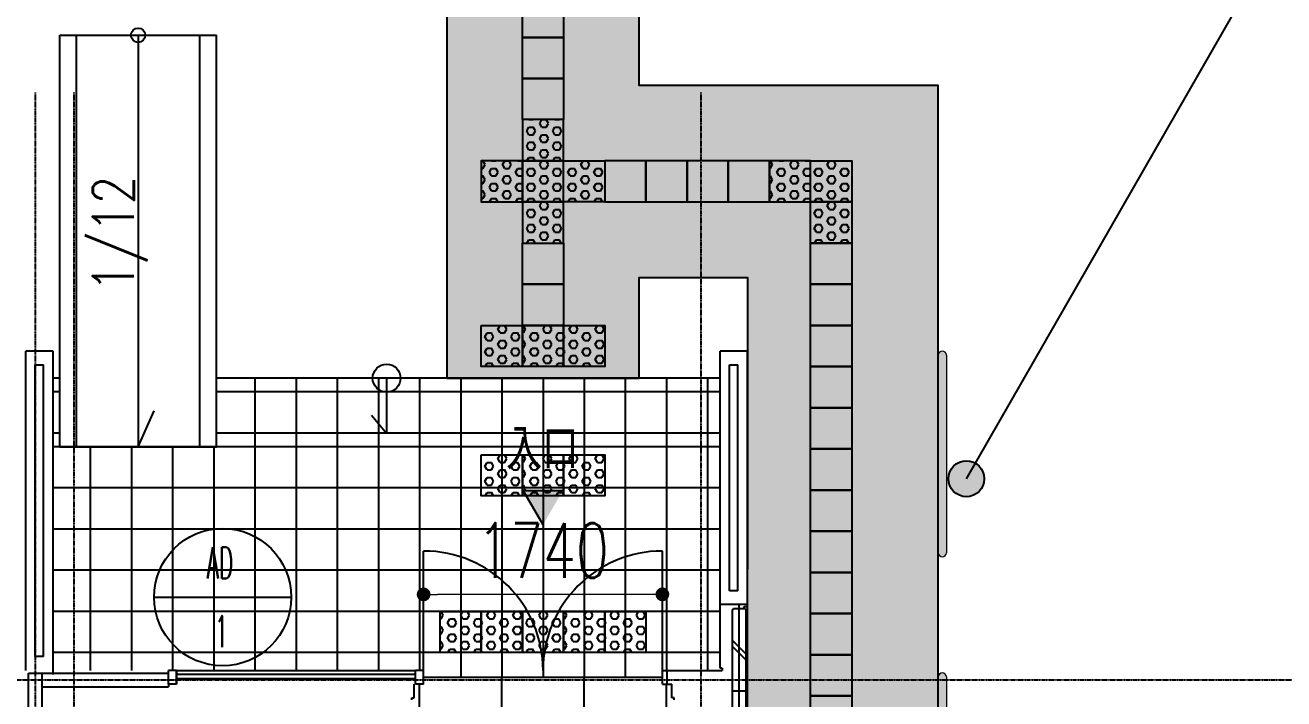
# Model space of a CAD drawing. Header units: millimetres. Extents: x 3721 to 423725, y 3529 to 115772.
# Drawn here: x 36592 to 45765, y 58671 to 63582 of the extents above; entities that cross this region are included whole.
import ezdxf

# ---------------------------------------------------------------- set-up
doc = ezdxf.new("R2010")
doc.units = ezdxf.units.MM
doc.header["$LTSCALE"] = 0.2
doc.header["$PDMODE"] = 1
doc.linetypes.add('CENTER', pattern=[50.8, 31.75, -6.35, 6.35, -6.35])
doc.layers.get('Defpoints').update_dxf_attribs({"color": 40})
for name, color, linetype in [('1_文字', 3, 'Continuous'), ('20_チェッカー', 1, 'Continuous'), ('92 設備記述', 3, 'Continuous'), ('A_建築（下図）', 8, 'Continuous'), ('歩行者通路', 1, 'Continuous')]:
    doc.layers.add(name, color=color, linetype=linetype)
doc.layers.add('A_寸法', color=1, linetype='Continuous', lineweight=9, true_color=0xff0000)
doc.layers.add('改修範囲', color=1, linetype='Continuous', lineweight=9, true_color=0xff0000)
doc.layers.add('A_通芯', color=8, linetype='Continuous', plot=False)
doc.styles.add('Dim', font='simplex.shx', dxfattribs={"width": 0.7, "bigfont": 'extfont2.shx'})
doc.styles.get("Standard").update_dxf_attribs({"font": 'simplex.shx', "width": 0.8, "height": 700, "bigfont": 'extfont2.shx'})
doc.styles.add('Standard-A', font='romans.shx', dxfattribs={"bigfont": 'extfont2.shx'})
doc.dimstyles.new('1-200', dxfattribs={"dimscale": 200, "dimtxt": 3, "dimasz": 1, "dimexe": 1, "dimexo": 1, "dimgap": 1, "dimtad": 1, "dimdec": 0, "dimtxsty": 'Dim', "dimblk": 'DOT', "dimcen": 2.5, "dimadec": 0, "dimazin": 0, "dimtfac": 1, "dimtdec": 0, "dimtix": 1, "dimtmove": 2, "dimatfit": 3, "dimldrblk": '引出線', "dimfxl": 1, "dimlwd": -1, "dimlwe": -1, "dimarcsym": 0})
pattern_1 = [(0, (-432248.567, -29400), (0, 54.992613), [31.75, -63.5]), (120, (-432248.567, -29400), (-47.625, -27.4963066), [31.75, -63.5]), (60, (-432216.817, -29400), (-47.625, 27.4963066), [31.75, -63.5])]
pattern_2 = [(0, (-432248.567, -30343.203), (0, 54.992613), [31.75, -63.5]), (120, (-432248.567, -30343.203), (-47.625, -27.4963066), [31.75, -63.5]), (60, (-432216.817, -30343.203), (-47.625, 27.4963066), [31.75, -63.5])]
pattern_3 = [(0, (-432848.567, -31484.435), (0, 54.992613), [31.75, -63.5]), (120, (-432848.567, -31484.435), (-47.625, -27.4963066), [31.75, -63.5]), (60, (-432816.817, -31484.435), (-47.625, 27.4963066), [31.75, -63.5])]
pattern_4 = [(0, (-431948.567, -31484.435), (0, 54.992613), [31.75, -63.5]), (120, (-431948.567, -31484.435), (-47.625, -27.4963066), [31.75, -63.5]), (60, (-431916.817, -31484.435), (-47.625, 27.4963066), [31.75, -63.5])]
pattern_5 = [(0, (-430748.567, -28200), (0, 54.992613), [31.75, -63.5]), (120, (-430748.567, -28200), (-47.625, -27.4963066), [31.75, -63.5]), (60, (-430716.817, -28200), (-47.625, 27.4963066), [31.75, -63.5])]
pattern_6 = [(0, (-430448.567, -28200), (0, 54.992613), [31.75, -63.5]), (120, (-430448.567, -28200), (-47.625, -27.4963066), [31.75, -63.5]), (60, (-430416.817, -28200), (-47.625, 27.4963066), [31.75, -63.5])]

# ---------------------------------------------------------------- blocks, each defined once
blk = doc.blocks.new('_Dot')
at = {"color": 0, "linetype": 'ByBlock', "lineweight": -2}
blk.add_line((-0.5, 0), (-1, 0), dxfattribs=at)
at = {"color": 0, "linetype": 'ByBlock', "const_width": 0.5}
blk.add_lwpolyline([(-0.25, 0, 1), (0.25, 0, 1)], format="xyb", close=True, dxfattribs=at)
blk = doc.blocks.new('*D15')
at = {"layer": 'A_寸法', "color": 0, "transparency": 16777216}
for p, q in [((39495.9, 58945.4), (39495.9, 59432.3)), ((41135.9, 59432.3), (39595.9, 59432.3)), ((41235.9, 58945.4), (41235.9, 59432.3))]:
    blk.add_line(p, q, dxfattribs=at)
at = {"layer": 'Defpoints', "color": 0, "transparency": 16777216}
for p in [(39495.9, 59432.3), (39495.9, 58945.4), (41235.9, 58945.4)]:
    blk.add_point(p, dxfattribs=at)
at = {"layer": 'A_寸法', "color": 0, "transparency": 16777216, "xscale": 100, "yscale": 100, "zscale": 100, "rotation": 180}
blk.add_blockref('_Dot', (39495.9, 59432.3), dxfattribs=at)
at = {"layer": 'A_寸法', "color": 0, "transparency": 16777216, "xscale": 100, "yscale": 100, "zscale": 100}
blk.add_blockref('_Dot', (41235.9, 59432.3), dxfattribs=at)
at = {"layer": 'A_寸法', "color": 0, "transparency": 16777216, "insert": (40365.9, 59752.3), "char_height": 400, "attachment_point": 5, "style": 'Dim'}
blk.add_mtext('1740', dxfattribs=at)
blk = doc.blocks.new('引出線')
at = {"color": 0, "linetype": 'ByBlock'}
for points in [[(0, 0), (-1.96, -0.4)], [(-1, 0), (0, 0)]]:
    blk.add_lwpolyline(points, dxfattribs=at)

msp = doc.modelspace()

# ---------------------------------------------------------------- hatches: boundary and pattern name
at = {"layer": '1_文字'}
h = msp.add_hatch(color=8, dxfattribs=at)
h.dxf.hatch_style = 1
h.paths.add_polyline_path([(40510, 60189.1), (40221.8, 60189.1), (40365.9, 59939.5)])
at = {"layer": '20_チェッカー', "transparency": 33554687}
h = msp.add_hatch(dxfattribs=at)
h.set_pattern_fill('HEX', color=256, scale=10)
h.set_pattern_definition([(0, (-430748.567, -27900), (0, 54.992613), [31.75, -63.5]), (120, (-430748.567, -27900), (-47.625, -27.4963066), [31.75, -63.5]), (60, (-430716.817, -27900), (-47.625, 27.4963066), [31.75, -63.5])])
h.paths.add_polyline_path([(40215.9, 62892.9), (40515.9, 62892.9), (40515.9, 62592.9), (40215.9, 62592.9)])
h = msp.add_hatch(dxfattribs=at)
h.set_pattern_fill('HEX', color=256, scale=10)
h.set_pattern_definition(pattern_6)
h.paths.add_polyline_path([(39915.9, 62592.9), (40215.9, 62592.9), (40215.9, 62292.9), (39915.9, 62292.9)])
h = msp.add_hatch(dxfattribs=at)
h.set_pattern_fill('HEX', color=256, scale=10)
h.set_pattern_definition(pattern_5)
h.paths.add_polyline_path([(40215.9, 62592.9), (40515.9, 62592.9), (40515.9, 62292.9), (40215.9, 62292.9)])
h = msp.add_hatch(dxfattribs=at)
h.set_pattern_fill('HEX', color=256, scale=10)
h.set_pattern_definition(pattern_6)
h.paths.add_polyline_path([(40815.9, 62592.9), (40515.9, 62592.9), (40515.9, 62292.9), (40815.9, 62292.9)])
h = msp.add_hatch(dxfattribs=at)
h.set_pattern_fill('HEX', color=256, scale=10)
h.set_pattern_definition(pattern_6)
h.paths.add_polyline_path([(42015.9, 62592.9), (42315.9, 62592.9), (42315.9, 62292.9), (42015.9, 62292.9)])
h = msp.add_hatch(dxfattribs=at)
h.set_pattern_fill('HEX', color=256, scale=10)
h.set_pattern_definition(pattern_5)
h.paths.add_polyline_path([(42615.9, 62592.9), (42315.9, 62592.9), (42315.9, 62292.9), (42615.9, 62292.9)])
h = msp.add_hatch(dxfattribs=at)
h.set_pattern_fill('HEX', color=256, scale=10)
h.set_pattern_definition([(0, (-430748.567, -28500), (0, 54.992613), [31.75, -63.5]), (120, (-430748.567, -28500), (-47.625, -27.4963066), [31.75, -63.5]), (60, (-430716.817, -28500), (-47.625, 27.4963066), [31.75, -63.5])])
h.paths.add_polyline_path([(40215.9, 62292.9), (40515.9, 62292.9), (40515.9, 61992.9), (40215.9, 61992.9)])
h = msp.add_hatch(dxfattribs=at)
h.set_pattern_fill('HEX', color=256, scale=10)
h.set_pattern_definition([(0, (-430748.567, -28500), (0, 54.992613), [31.75, -63.5]), (120, (-430748.567, -28500), (-47.625, -27.4963066), [31.75, -63.5]), (60, (-430716.817, -28500), (-47.625, 27.4963066), [31.75, -63.5])])
h.paths.add_polyline_path([(42615.9, 62292.9), (42315.9, 62292.9), (42315.9, 61992.9), (42615.9, 61992.9)])
h = msp.add_hatch(dxfattribs=at)
h.set_pattern_fill('HEX', color=256, scale=10)
h.set_pattern_definition([(0, (-433148.567, -29400), (0, 54.992613), [31.75, -63.5]), (120, (-433148.567, -29400), (-47.625, -27.4963066), [31.75, -63.5]), (60, (-433116.817, -29400), (-47.625, 27.4963066), [31.75, -63.5])])
h.paths.add_polyline_path([(40215.9, 61392.9), (39915.9, 61392.9), (39915.9, 61092.9), (40215.9, 61092.9)])
h = msp.add_hatch(dxfattribs=at)
h.set_pattern_fill('HEX', color=256, scale=10)
h.set_pattern_definition(pattern_1)
h.paths.add_polyline_path([(40515.9, 61392.9), (40215.9, 61392.9), (40215.9, 61092.9), (40515.9, 61092.9)])
h = msp.add_hatch(dxfattribs=at)
h.set_pattern_fill('HEX', color=256, scale=10)
h.set_pattern_definition(pattern_1)
h.paths.add_polyline_path([(40815.9, 61392.9), (40515.9, 61392.9), (40515.9, 61092.9), (40815.9, 61092.9)])
h = msp.add_hatch(dxfattribs=at)
h.set_pattern_fill('HEX', color=256, scale=10)
h.set_pattern_definition([(0, (-433148.567, -30343.203), (0, 54.992613), [31.75, -63.5]), (120, (-433148.567, -30343.203), (-47.625, -27.4963066), [31.75, -63.5]), (60, (-433116.817, -30343.203), (-47.625, 27.4963066), [31.75, -63.5])])
h.paths.add_polyline_path([(40215.9, 60449.7), (39915.9, 60449.7), (39915.9, 60149.7), (40215.9, 60149.7)])
h = msp.add_hatch(dxfattribs=at)
h.set_pattern_fill('HEX', color=256, scale=10)
h.set_pattern_definition(pattern_2)
h.paths.add_polyline_path([(40515.9, 60449.7), (40215.9, 60449.7), (40215.9, 60149.7), (40515.9, 60149.7)])
h = msp.add_hatch(dxfattribs=at)
h.set_pattern_fill('HEX', color=256, scale=10)
h.set_pattern_definition(pattern_2)
h.paths.add_polyline_path([(40815.9, 60449.7), (40515.9, 60449.7), (40515.9, 60149.7), (40815.9, 60149.7)])
h = msp.add_hatch(dxfattribs=at)
h.set_pattern_fill('HEX', color=256, scale=10)
h.set_pattern_definition(pattern_3)
h.paths.add_polyline_path([(39915.9, 59308.5), (39615.9, 59308.5), (39615.9, 59008.5), (39915.9, 59008.5)])
h = msp.add_hatch(dxfattribs=at)
h.set_pattern_fill('HEX', color=256, scale=10)
h.set_pattern_definition(pattern_3)
h.paths.add_polyline_path([(40215.9, 59308.5), (39915.9, 59308.5), (39915.9, 59008.5), (40215.9, 59008.5)])
h = msp.add_hatch(dxfattribs=at)
h.set_pattern_fill('HEX', color=256, scale=10)
h.set_pattern_definition(pattern_3)
h.paths.add_polyline_path([(40515.9, 59308.5), (40215.9, 59308.5), (40215.9, 59008.5), (40515.9, 59008.5)])
h = msp.add_hatch(dxfattribs=at)
h.set_pattern_fill('HEX', color=256, scale=10)
h.set_pattern_definition(pattern_4)
h.paths.add_polyline_path([(40815.9, 59308.5), (40515.9, 59308.5), (40515.9, 59008.5), (40815.9, 59008.5)])
h = msp.add_hatch(dxfattribs=at)
h.set_pattern_fill('HEX', color=256, scale=10)
h.set_pattern_definition(pattern_4)
h.paths.add_polyline_path([(41115.9, 59308.5), (40815.9, 59308.5), (40815.9, 59008.5), (41115.9, 59008.5)])
at = {"layer": '92 設備記述'}
h = msp.add_hatch(color=8, dxfattribs=at)
h.dxf.hatch_style = 1
h.paths.add_polyline_path([(43582.3, 60275.1, -1), (43320.4, 60275.1, -1)])
at = {"layer": '改修範囲', "transparency": 33554687}
h = msp.add_hatch(dxfattribs=at)
h.set_pattern_fill('ANSI36', color=256, scale=70)
h.set_pattern_definition([(45, (56287.12, 0), (117.86586, 432.1748), [555.625, -111.125, 0, -111.125])])
h.paths.add_polyline_path([(44807.8, 93011), (43407.8, 93011), (43407.9, 74242.9), (39665.9, 74242.9), (39665.9, 61008.5), (41065.9, 61008.5), (41065.9, 61742.9), (41855.1, 61742.9), (41852.6, 53228.5), (39487.9, 53228.5), (39487.9, 51257.4), (41845.9, 51257.4), (41845.9, 37058.5), (43245.9, 37058.5), (43245.9, 63142.9), (41065.9, 63142.9), (41065.9, 72842.9), (44807.8, 72842.9)])
h = msp.add_hatch(color=8, dxfattribs=at)
h.dxf.hatch_style = 1
h.paths.add_polyline_path([(43305.9, 61176.1, 1), (43245.9, 61176.1), (43245.9, 59736.1, 1), (43305.9, 59736.1)])
h = msp.add_hatch(color=8, dxfattribs=at)
h.dxf.hatch_style = 1
h.paths.add_polyline_path([(43305.9, 58830.6, 1), (43245.9, 58830.6), (43245.9, 57390.6, 1), (43305.9, 57390.6)])

# ---------------------------------------------------------------- linework, layer by layer
at = {"layer": '20_チェッカー'}
for points in [[(40215.9, 63792.9), (40515.9, 63792.9), (40515.9, 63492.9), (40215.9, 63492.9)], [(40215.9, 63492.9), (40515.9, 63492.9), (40515.9, 63192.9), (40215.9, 63192.9)], [(40215.9, 63192.9), (40515.9, 63192.9), (40515.9, 62892.9), (40215.9, 62892.9)], [(40515.9, 62892.9), (40215.9, 62892.9), (40215.9, 62592.9), (40515.9, 62592.9)], [(40215.9, 62592.9), (39915.9, 62592.9), (39915.9, 62292.9), (40215.9, 62292.9)], [(40515.9, 62592.9), (40215.9, 62592.9), (40215.9, 62292.9), (40515.9, 62292.9)], [(40515.9, 62592.9), (40815.9, 62592.9), (40815.9, 62292.9), (40515.9, 62292.9)], [(41115.9, 62592.9), (40815.9, 62592.9), (40815.9, 62292.9), (41115.9, 62292.9)], [(41415.9, 62592.9), (41115.9, 62592.9), (41115.9, 62292.9), (41415.9, 62292.9)], [(41715.9, 62592.9), (41415.9, 62592.9), (41415.9, 62292.9), (41715.9, 62292.9)], [(42015.9, 62592.9), (41715.9, 62592.9), (41715.9, 62292.9), (42015.9, 62292.9)], [(42315.9, 62592.9), (42015.9, 62592.9), (42015.9, 62292.9), (42315.9, 62292.9)], [(42315.9, 62592.9), (42615.9, 62592.9), (42615.9, 62292.9), (42315.9, 62292.9)], [(40515.9, 62292.9), (40215.9, 62292.9), (40215.9, 61992.9), (40515.9, 61992.9)], [(42315.9, 62292.9), (42615.9, 62292.9), (42615.9, 61992.9), (42315.9, 61992.9)], [(40215.9, 61992.9), (40515.9, 61992.9), (40515.9, 61692.9), (40215.9, 61692.9)], [(42315.9, 61992.9), (42615.9, 61992.9), (42615.9, 61692.9), (42315.9, 61692.9)], [(40215.9, 61692.9), (40515.9, 61692.9), (40515.9, 61392.9), (40215.9, 61392.9)], [(42315.9, 61692.9), (42615.9, 61692.9), (42615.9, 61392.9), (42315.9, 61392.9)], [(39915.9, 61392.9), (40215.9, 61392.9), (40215.9, 61092.9), (39915.9, 61092.9)], [(40215.9, 61392.9), (40515.9, 61392.9), (40515.9, 61092.9), (40215.9, 61092.9)], [(40515.9, 61392.9), (40815.9, 61392.9), (40815.9, 61092.9), (40515.9, 61092.9)], [(42315.9, 61392.9), (42615.9, 61392.9), (42615.9, 61092.9), (42315.9, 61092.9)], [(42315.9, 61092.9), (42615.9, 61092.9), (42615.9, 60792.9), (42315.9, 60792.9)], [(42315.9, 60792.9), (42615.9, 60792.9), (42615.9, 60492.9), (42315.9, 60492.9)], [(42315.9, 60492.9), (42615.9, 60492.9), (42615.9, 60192.9), (42315.9, 60192.9)], [(39915.9, 60449.7), (40215.9, 60449.7), (40215.9, 60149.7), (39915.9, 60149.7)], [(40215.9, 60449.7), (40515.9, 60449.7), (40515.9, 60149.7), (40215.9, 60149.7)], [(40515.9, 60449.7), (40815.9, 60449.7), (40815.9, 60149.7), (40515.9, 60149.7)], [(42315.9, 60192.9), (42615.9, 60192.9), (42615.9, 59892.9), (42315.9, 59892.9)], [(42315.9, 59892.9), (42615.9, 59892.9), (42615.9, 59592.9), (42315.9, 59592.9)], [(42315.9, 59592.9), (42615.9, 59592.9), (42615.9, 59292.9), (42315.9, 59292.9)], [(39615.9, 59308.5), (39915.9, 59308.5), (39915.9, 59008.5), (39615.9, 59008.5)], [(39915.9, 59308.5), (40215.9, 59308.5), (40215.9, 59008.5), (39915.9, 59008.5)], [(40215.9, 59308.5), (40515.9, 59308.5), (40515.9, 59008.5), (40215.9, 59008.5)], [(40515.9, 59308.5), (40815.9, 59308.5), (40815.9, 59008.5), (40515.9, 59008.5)], [(40815.9, 59308.5), (41115.9, 59308.5), (41115.9, 59008.5), (40815.9, 59008.5)], [(42315.9, 59292.9), (42615.9, 59292.9), (42615.9, 58992.9), (42315.9, 58992.9)], [(42315.9, 58992.9), (42615.9, 58992.9), (42615.9, 58692.9), (42315.9, 58692.9)], [(42315.9, 58692.9), (42615.9, 58692.9), (42615.9, 58392.9), (42315.9, 58392.9)]]:
    msp.add_lwpolyline(points, close=True, dxfattribs=at)
at = {"layer": '92 設備記述', "color": 8}
for p, q in [((43451.3, 60275.1), (45722.5, 64231.8)), ((40221.8, 60189.1), (40510, 60189.1)), ((40365.9, 59939.5), (40221.8, 60189.1))]:
    msp.add_line(p, q, dxfattribs=at)
msp.add_circle((43451.3, 60275.1), 130.9, dxfattribs=at)
at = {"layer": 'A_建築（下図）', "linetype": 'Continuous'}
for p, q in [((36595.9, 58878.5), (36595.9, 61206.1)), ((36795.9, 61206.1), (36595.9, 61206.1)), ((36795.9, 58848.5), (36795.9, 61206.1)), ((41655.9, 59358.5), (41655.9, 61206.1)), ((41855.9, 61206.1), (41655.9, 61206.1)), ((41855.9, 59358.5), (41855.9, 61206.1)), ((36665.9, 58979.6), (36665.9, 61106.1)), ((36665.9, 61106.1), (36725.9, 61106.1)), ((36725.9, 58979.6), (36725.9, 61106.1)), ((41725.9, 59458.5), (41725.9, 61106.1)), ((41725.9, 61106.1), (41785.9, 61106.1)), ((41785.9, 59458.5), (41785.9, 61106.1)), ((36845.2, 61008.5), (36795.9, 61008.5)), ((41655.9, 61008.5), (37985.2, 61008.5)), ((38265.9, 61008.5), (38265.9, 58878.5)), ((38565.9, 61008.5), (38565.9, 58878.5)), ((38865.9, 61008.5), (38865.9, 58878.5)), ((39165.9, 61008.5), (39165.9, 58878.5)), ((39225.9, 61008.5), (39225.9, 60608.5)), ((39465.9, 61008.5), (39465.9, 58878.5)), ((39765.9, 61008.5), (39765.9, 58828.5)), ((40065.9, 61008.5), (40065.9, 58828.5)), ((40365.9, 61008.5), (40365.9, 58828.5)), ((40665.9, 61008.5), (40665.9, 58828.5)), ((40965.9, 61008.5), (40965.9, 58828.5)), ((41265.9, 61008.5), (41265.9, 58878.5)), ((41565.9, 61008.5), (41565.9, 58878.5)), ((36845.2, 60908.5), (36795.9, 60908.5)), ((41655.9, 60908.5), (37985.2, 60908.5)), ((39115.1, 60739.2), (39225.9, 60608.5)), ((36845.2, 60608.5), (36795.9, 60608.5)), ((41655.9, 60608.5), (37985.2, 60608.5)), ((41655.9, 60508.5), (36795.9, 60508.5)), ((37065.9, 60508.5), (37065.9, 58878.5)), ((37365.9, 60508.5), (37365.9, 58878.5)), ((37665.9, 60508.5), (37665.9, 58878.5)), ((37965.9, 60508.5), (37965.9, 58878.5)), ((41655.9, 60208.5), (36795.9, 60208.5)), ((41655.9, 59908.5), (36795.9, 59908.5)), ((39495.9, 58878.5), (39495.9, 59748.5)), ((41235.9, 58878.5), (41235.9, 59748.5)), ((41655.9, 59608.5), (36795.9, 59608.5)), ((41785.9, 59458.5), (41725.9, 59458.5)), ((37530.8, 59412.2), (38530.8, 59412.2)), ((41855.9, 59358.5), (41655.9, 59358.5)), ((41655.9, 58893.5), (41655.9, 59358.5)), ((41795.9, 53278.5), (41795.9, 59358.5)), ((41855.9, 59343.5), (41855.9, 59358.5)), ((41655.9, 59308.5), (36795.9, 59308.5)), ((41745.9, 59320.5), (41753.9, 59328.5)), ((41745.9, 53328.5), (41745.9, 59320.5)), ((41753.9, 59328.5), (41837.9, 59328.5)), ((41830.9, 59343.5), (41855.9, 59343.5)), ((41830.9, 59328.5), (41830.9, 59343.5)), ((41837.9, 59328.5), (41845.9, 59320.5)), ((41845.9, 53236.5), (41845.9, 59320.5)), ((41745.9, 59096.5), (41845.9, 58996.5)), ((41655.9, 59008.5), (36795.9, 59008.5)), ((41745.9, 59052.2), (41845.9, 58952.2)), ((36725.9, 58979.6), (36665.9, 58979.6)), ((41670.9, 58893.5), (41655.9, 58893.5)), ((41670.9, 58893.5), (41670.9, 58878.5)), ((36615.9, 52646.5), (36615.9, 58858.5)), ((36615.9, 58858.5), (37635.9, 58858.5)), ((36715.9, 52646.5), (36715.9, 58858.5)), ((37635.9, 58778.5), (37635.9, 58878.5)), ((37695.9, 58878.5), (37635.9, 58878.5)), ((37695.9, 58778.5), (37695.9, 58878.5)), ((37695.9, 58778.5), (37695.9, 58878.5)), ((37695.9, 58878.5), (37695.9, 58778.5)), ((37695.9, 58878.5), (39435.9, 58878.5)), ((39435.9, 58848.5), (37695.9, 58848.5)), ((37695.9, 58818.5), (39435.9, 58818.5)), ((39495.9, 58878.5), (39435.9, 58878.5)), ((39435.9, 58778.5), (39435.9, 58878.5)), ((39495.9, 58778.5), (39495.9, 58878.5)), ((39495.9, 58778.5), (39495.9, 58878.5)), ((39495.9, 58828.5), (41235.9, 58828.5)), ((40065.9, 53428.5), (40065.9, 58828.5)), ((40665.9, 53278.5), (40665.9, 58828.5)), ((41235.9, 58778.5), (41235.9, 58878.5)), ((41235.9, 58878.5), (41270.9, 58878.5)), ((41270.9, 58778.5), (41270.9, 58878.5)), ((41270.9, 58878.5), (41670.9, 58878.5)), ((36715.9, 58758.5), (37635.9, 58758.5)), ((37695.9, 58778.5), (37635.9, 58778.5)), ((37635.9, 58778.5), (37635.9, 58758.5)), ((39425.9, 58678.5), (39425.9, 58778.5)), ((39495.9, 58778.5), (39435.9, 58778.5)), ((39465.9, 55541), (39465.9, 58778.5)), ((41235.9, 58778.5), (41270.9, 58778.5)), ((41265.9, 53841), (41265.9, 58778.5)), ((41270.9, 58778.5), (41305.9, 58778.5)), ((41305.9, 58678.5), (41305.9, 58778.5)), ((41745.9, 58728.5), (41845.9, 58728.5)), ((39410.9, 58663.5), (39410.9, 58678.5)), ((39410.9, 58678.5), (39425.9, 58678.5)), ((41320.9, 58678.5), (41305.9, 58678.5)), ((41320.9, 58663.5), (41320.9, 58678.5))]:
    msp.add_line(p, q, dxfattribs=at)
for centre, radius in [((39225.9, 61008.5), 101.6), ((38030.8, 59412.2), 500)]:
    msp.add_circle(centre, radius, dxfattribs=at)
for centre, start, end in [((39495.9, 58878.5), 0, 90), ((41235.9, 58878.5), 90, 180)]:
    msp.add_arc(centre, 870, start, end, dxfattribs=at)
at = {"layer": 'A_通芯', "color": 8, "linetype": 'CENTER'}
for p, q in [((36665.9, 63091.8), (36665.9, 30053.6)), ((36945.9, 63091.8), (36945.9, 30053.6)), ((41515.9, 63091.8), (41515.9, 30053.6)), ((31464, 58808.5), (105471.4, 58808.5))]:
    msp.add_line(p, q, dxfattribs=at)
at = {"layer": '改修範囲'}
msp.add_line((41854.9, 58861.2), (41852.6, 53228.5), dxfattribs=at)
at = {"layer": '改修範囲', "color": 8}
for points in [[(43245.9, 59736.1), (43245.9, 61176.1)], [(43305.9, 61176.1), (43305.9, 59736.1)], [(43245.9, 57390.6), (43245.9, 58830.6)], [(43305.9, 58830.6), (43305.9, 57390.6)]]:
    msp.add_lwpolyline(points, dxfattribs=at)
for centre, start, end in [((43275.9, 61176.1), 0, 180), ((43275.9, 59736.1), 180, 0), ((43275.9, 58830.6), 0, 180)]:
    msp.add_arc(centre, 30, start, end, dxfattribs=at)
at = {"layer": '歩行者通路'}
for p, q in [((36845.2, 60508.5), (36845.2, 63508.5)), ((36845.2, 63508.5), (37985.2, 63508.5)), ((36965.2, 60508.5), (36965.2, 63508.5)), ((37415.2, 63508.5), (37415.2, 60508.5)), ((37865.2, 60508.5), (37865.2, 63508.5)), ((37985.2, 60508.5), (37985.2, 63508.5)), ((37415.2, 60508.5), (37531.3, 60770.7)), ((36845.2, 60508.5), (37985.2, 60508.5))]:
    msp.add_line(p, q, dxfattribs=at)
msp.add_lwpolyline([(43407.8, 93011), (43407.9, 74242.9), (39665.9, 74242.9), (39665.9, 61008.5), (41065.9, 61008.5), (41065.9, 61742.9), (41855.1, 61742.9), (41852.6, 53228.5), (39487.9, 53228.5), (39487.9, 51257.4), (41845.9, 51257.4), (41845.9, 37058.5), (43245.9, 37058.5), (43245.9, 63142.9), (41065.9, 63142.9), (41065.9, 72842.9), (44807.8, 72842.9), (44807.8, 93011), (43407.8, 93011)], dxfattribs=at)
msp.add_circle((37415.2, 63508.5), 52.2, dxfattribs=at)

# ---------------------------------------------------------------- texts
at = {"layer": '92 設備記述', "color": 8, "style": 'Standard-A', "width": 0.8}
msp.add_text('1/12', height=300, rotation=90, dxfattribs=at).set_placement((37384.6, 61639.5))
msp.add_text('入口', height=300, dxfattribs=at).set_placement((40096.2, 60343.1))
at = {"layer": 'A_建築（下図）', "width": 0.5}
for s, p in [('AD', (37915.8, 59547.2)), ('1', (37973.3, 59047.2))]:
    msp.add_text(s, height=230, dxfattribs=at).set_placement(p)

# ---------------------------------------------------------------- dimensions: what is measured, and where the dimension line sits
at = {"layer": 'A_寸法'}
dim = msp.add_linear_dim(base=(39495.9, 59432.3), p1=(41235.9, 58945.4), p2=(39495.9, 58945.4), angle=180, dimstyle='1-200', override={"dimtxt": 2, "dimasz": 0.5, "dimexe": 0, "dimexo": 0, "dimgap": 0.6}, dxfattribs=at)
dim.commit()
dim.dimension.update_dxf_attribs({"geometry": '*D15', "text_midpoint": (40365.9, 59752.3)})

doc.saveas('drawing.dxf')
